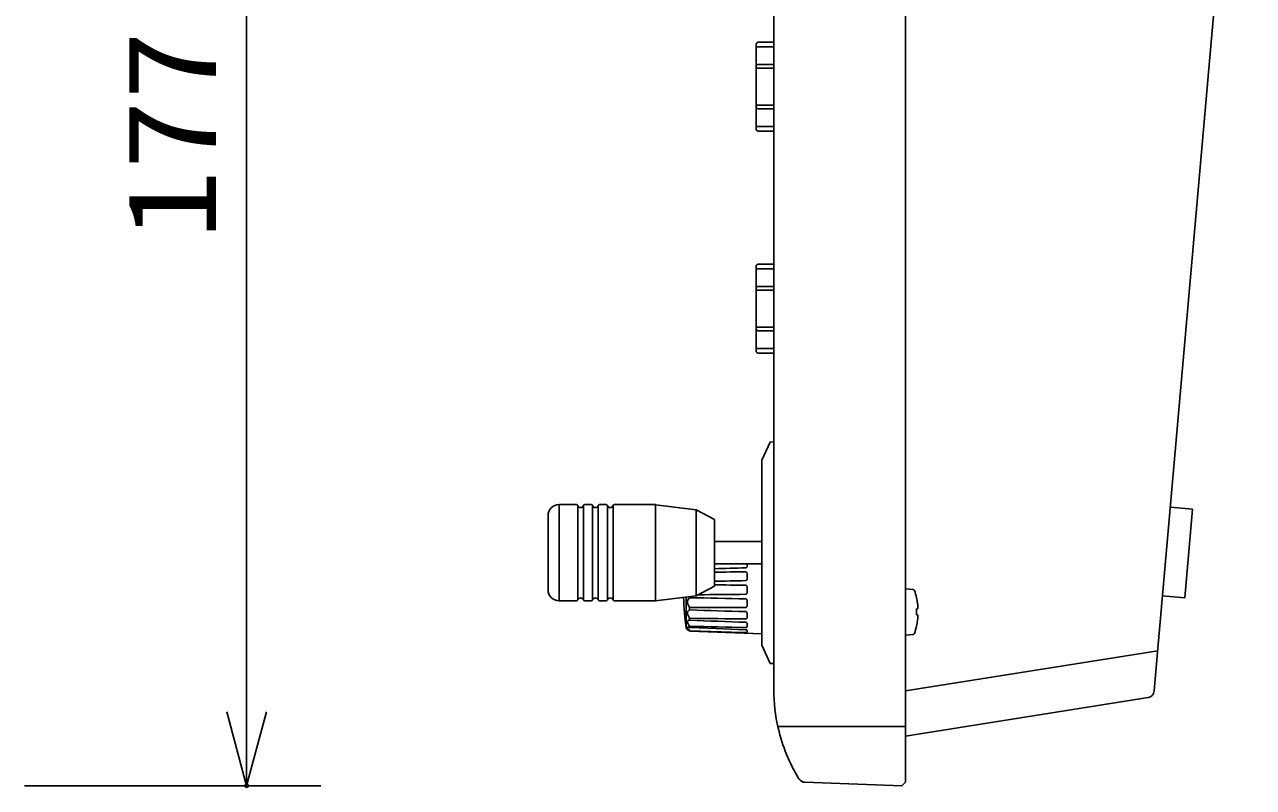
# Model space of a CAD drawing. Units: millimetres, scale not verified. Extents: x -63 to 63, y -56 to 57.
# Drawn here: x -0.55 to 32.65, y -6.27 to 14.35 of the extents above; entities that cross this region are included whole.
import ezdxf
from ezdxf.enums import TextEntityAlignment as Align

# ---------------------------------------------------------------- set-up
doc = ezdxf.new("R2010")
doc.units = ezdxf.units.MM
doc.header["$LTSCALE"] = 0.189787
doc.header["$PDMODE"] = 32
doc.header["$PDSIZE"] = 0.0949
doc.layers.add('0-2_GAIKEI', color=1, linetype='Continuous')
doc.layers.add('0-3_WAKU', color=7, linetype='Continuous')
doc.styles.add('ＭＳ ゴシック', font='')
doc.styles.get('ＭＳ ゴシック').set_extended_font_data('MS Gothic')

# ---------------------------------------------------------------- blocks, each defined once
blk = doc.blocks.new('_OPEN30')
at = {"layer": '0-3_WAKU'}
blk.add_line((0, 0), (-1, 0), dxfattribs=at)
blk.add_lwpolyline([(-1, 0.26795), (0, 0), (-1, -0.26795)], dxfattribs=at)

msp = doc.modelspace()

# ---------------------------------------------------------------- linework, layer by layer
at = {"layer": '0-2_GAIKEI', "color": 7}
for p, q in [((23.2494, -4.8837), (23.2494, 27.9837)), ((30.0599, -2.6162), (32.6475, 26.9603)), ((19.6894, 26.571), (19.6894, -3.6291)), ((29.9681, -3.6657), (30.0599, -2.6166)), ((23.2494, -4.8837), (29.7998, -3.8462)), ((23.2494, -6.1291), (23.2494, -4.8837)), ((20.5303, -6.1341), (23.1495, -6.2256)), ((23.2494, -6.1291), (23.1495, -6.2256))]:
    msp.add_line(p, q, dxfattribs=at)
at = {"layer": '0-2_GAIKEI', "color": 3}
for p, q in [((5.4463, 27.076), (5.4463, -4.2256)), ((-0.5538, -6.2256), (7.4463, -6.2256))]:
    msp.add_line(p, q, dxfattribs=at)
at = {"layer": '0-2_GAIKEI'}
for p, q in [((19.2094, 13.811), (19.2094, 13.7499)), ((19.2094, 13.7499), (19.2094, 13.211)), ((19.2094, 13.7499), (19.2694, 13.7499)), ((19.2694, 13.871), (19.6894, 13.871)), ((19.2694, 13.7499), (19.6894, 13.7499)), ((19.2094, 13.211), (19.2094, 13.171)), ((19.2094, 13.171), (19.2094, 12.171)), ((19.2094, 13.171), (19.2694, 13.171)), ((19.6894, 13.271), (19.2694, 13.271)), ((19.2694, 13.171), (19.6894, 13.171)), ((19.2094, 12.171), (19.2094, 12.131)), ((19.2694, 12.171), (19.2094, 12.171)), ((19.2094, 12.131), (19.2094, 11.592)), ((19.6894, 12.171), (19.2694, 12.171)), ((19.2694, 12.071), (19.6894, 12.071)), ((19.2694, 11.592), (19.2094, 11.592)), ((19.2094, 11.592), (19.2094, 11.531)), ((19.2694, 11.592), (19.6894, 11.592)), ((19.2694, 11.471), (19.6894, 11.471)), ((19.2094, 7.8094), (19.2094, 7.7484)), ((19.2094, 7.7484), (19.2694, 7.7484)), ((19.2094, 7.7484), (19.2094, 7.2094)), ((19.2694, 7.8694), (19.6894, 7.8694)), ((19.2694, 7.7484), (19.6894, 7.7484)), ((19.2094, 7.2094), (19.2094, 7.1694)), ((19.2094, 7.1694), (19.2694, 7.1694)), ((19.6894, 7.2694), (19.2694, 7.2694)), ((19.2694, 7.1694), (19.6894, 7.1694)), ((19.2694, 6.1694), (19.2094, 6.1694)), ((19.2094, 6.1294), (19.2094, 5.5905)), ((19.6894, 6.1694), (19.2694, 6.1694)), ((19.2694, 6.0694), (19.6894, 6.0694)), ((19.2094, 5.5905), (19.2094, 5.5294)), ((19.2694, 5.5905), (19.2094, 5.5905)), ((19.2694, 5.5905), (19.6894, 5.5905)), ((19.2694, 5.4694), (19.6894, 5.4694)), ((19.3623, -2.4291), (19.3623, 2.571)), ((14.3562, 1.371), (13.8894, 1.371)), ((13.8894, 1.371), (13.8894, -1.2291)), ((14.394, -1.2024), (14.394, 1.3443)), ((14.5448, 1.3443), (14.5448, -1.2024)), ((14.7562, 1.371), (14.5825, 1.371)), ((14.794, -1.2024), (14.794, 1.3443)), ((14.9448, 1.3443), (14.9448, -1.2024)), ((15.1562, 1.371), (14.9825, 1.371)), ((15.194, -1.2024), (15.194, 1.3443)), ((15.3448, 1.3443), (15.3448, -1.2024)), ((16.4856, 1.371), (15.3825, 1.371)), ((17.5932, 1.233), (16.4931, 1.3705)), ((16.4931, -1.2286), (16.4931, 1.3705)), ((13.5894, 1.071), (13.5894, -0.929)), ((18.0894, 0.971), (17.5932, 1.233)), ((17.5932, 1.233), (17.5932, -1.0911)), ((30.4024, 1.2987), (31.0001, 1.2464)), ((18.0894, -0.829), (18.0894, 0.971)), ((19.3623, 0.371), (18.0894, 0.371)), ((18.0894, -0.229), (19.3623, -0.229)), ((18.9687, -0.229), (18.9687, -0.2786)), ((18.9687, -0.5117), (18.9687, -0.6159)), ((17.5932, -1.0911), (18.0894, -0.829)), ((18.9687, -0.8743), (18.9687, -0.9838)), ((23.2529, -0.9029), (23.4533, -0.9204)), ((13.8894, -1.2291), (14.3562, -1.2291)), ((14.5825, -1.2291), (14.7562, -1.2291)), ((14.9825, -1.2291), (15.1562, -1.2291)), ((15.3825, -1.2291), (16.4856, -1.2291)), ((16.4931, -1.2286), (17.5932, -1.0911)), ((17.3256, -1.1245), (17.3256, -1.9774)), ((17.4136, -1.1434), (17.4136, -1.1135)), ((18.9687, -1.2422), (18.9687, -1.3464)), ((23.5467, -1.1487), (23.545, -1.1498)), ((17.4136, -1.474), (17.4136, -1.4045)), ((18.9687, -1.5795), (18.9687, -1.6681)), ((23.5713, -1.4491), (23.545, -1.4491)), ((23.545, -1.4491), (23.5713, -1.4491)), ((23.545, -1.6091), (23.5713, -1.6091)), ((23.545, -1.6091), (23.5714, -1.6091)), ((17.3256, -1.9774), (17.354, -2.002)), ((17.4136, -1.7513), (17.4136, -1.6961)), ((17.4136, -1.9481), (17.4136, -1.9126)), ((18.9687, -1.8531), (18.9687, -1.9175)), ((23.5467, -1.9094), (23.545, -1.9083)), ((17.4136, -2.0451), (17.4136, -2.0329)), ((17.426, -2.05), (19.3623, -2.1202)), ((18.9687, -2.0362), (18.9687, -2.0701)), ((23.4533, -2.1377), (23.2529, -2.1552)), ((19.3623, -2.4291), (19.5894, -2.9221)), ((30.0631, -2.5794), (23.2494, -3.6586)), ((19.5894, -2.9221), (19.6894, -2.9256)), ((23.1495, -4.6291), (19.7988, -4.6291)), ((23.2494, -4.6291), (23.1495, -4.6291))]:
    msp.add_line(p, q, dxfattribs=at)
for points in [[(19.2094, 7.1694), (19.2094, 6.1694), (19.2094, 6.1294)], [(19.6894, 3.0675), (19.5894, 3.064), (19.3623, 2.571)], [(31.0001, 1.2464), (30.791, -1.1444), (30.1933, -1.0921)], [(18.9301, -0.3373), (18.9407, -0.3352), (18.9499, -0.3301), (18.957, -0.3229), (18.962, -0.3146), (18.9654, -0.3059), (18.9674, -0.2969), (18.9687, -0.2786)], [(18.9687, -0.5117), (18.9675, -0.4917), (18.9655, -0.4819), (18.9621, -0.4725), (18.957, -0.4637), (18.9499, -0.4562), (18.9407, -0.4511), (18.9301, -0.4492)], [(18.9301, -0.6825), (18.9407, -0.6802), (18.9499, -0.6745), (18.957, -0.6665), (18.962, -0.6571), (18.9654, -0.6472), (18.9674, -0.6369), (18.9687, -0.6159)], [(18.9687, -0.8743), (18.9675, -0.8528), (18.9655, -0.8423), (18.9621, -0.8321), (18.957, -0.8225), (18.9499, -0.8143), (18.9407, -0.8086), (18.9301, -0.8064)], [(18.9301, -1.0517), (18.9407, -1.0495), (18.9499, -1.0438), (18.957, -1.0357), (18.962, -1.0262), (18.9654, -1.016), (18.9674, -1.0055), (18.9687, -0.9838)], [(17.4136, -1.4045), (17.3903, -1.3725), (17.3712, -1.3373), (17.3582, -1.2994), (17.3534, -1.2606), (17.3581, -1.2237), (17.3711, -1.1915), (17.3903, -1.1649), (17.4136, -1.1434)], [(17.4136, -1.1434), (17.4194, -1.1441), (17.426, -1.1443)], [(18.9687, -1.2422), (18.9675, -1.2214), (18.9655, -1.2112), (18.9621, -1.2012), (18.957, -1.1917), (18.9499, -1.1837), (18.9407, -1.1779), (18.9301, -1.1756)], [(23.5713, -1.4491), (23.5778, -1.4366), (23.5801, -1.4027), (23.5778, -1.3529), (23.5713, -1.2941)], [(17.4136, -1.6961), (17.3903, -1.6633), (17.3712, -1.6289), (17.3582, -1.5936), (17.3534, -1.5595), (17.3581, -1.5293), (17.3711, -1.5049), (17.3903, -1.4867), (17.4136, -1.474)], [(17.4136, -1.4045), (17.4194, -1.4059), (17.426, -1.4065)], [(17.4136, -1.474), (17.4194, -1.4757), (17.426, -1.4764)], [(18.9301, -1.4089), (18.9407, -1.4071), (18.9499, -1.4019), (18.957, -1.3945), (18.962, -1.3858), (18.9654, -1.3764), (18.9674, -1.3666), (18.9687, -1.3464)], [(18.9687, -1.5795), (18.9675, -1.5614), (18.9655, -1.5524), (18.9621, -1.5436), (18.957, -1.5352), (18.9499, -1.5281), (18.9407, -1.5229), (18.9301, -1.5208)], [(23.5713, -1.764), (23.5778, -1.7052), (23.5801, -1.6553), (23.5778, -1.6215), (23.5713, -1.609)], [(17.4136, -1.9126), (17.3903, -1.8823), (17.3712, -1.852), (17.3582, -1.8228), (17.3534, -1.7967), (17.3581, -1.776), (17.3711, -1.7619), (17.3903, -1.754), (17.4136, -1.7513)], [(17.4136, -2.0329), (17.3903, -2.0079), (17.3712, -1.9847), (17.3581, -1.9644), (17.3534, -1.949), (17.3581, -1.9399), (17.3712, -1.9373), (17.3903, -1.9404), (17.4136, -1.9481)], [(17.4136, -1.6961), (17.4194, -1.6985), (17.426, -1.6994)], [(17.4136, -1.7513), (17.4194, -1.7539), (17.426, -1.7549)], [(17.4136, -1.9126), (17.4194, -1.9157), (17.426, -1.9169)], [(17.4136, -1.9481), (17.4194, -1.9513), (17.426, -1.9525)], [(17.426, -1.9525), (17.9172, -1.9709), (18.9301, -2.0091)], [(18.9301, -1.7192), (18.9407, -1.7178), (18.9499, -1.7137), (18.957, -1.7077), (18.962, -1.7006), (18.9654, -1.6929), (18.9674, -1.6849), (18.9687, -1.6681)], [(18.9687, -1.8531), (18.9675, -1.8395), (18.9655, -1.8326), (18.9621, -1.8259), (18.957, -1.8194), (18.9499, -1.8138), (18.9407, -1.8097), (18.9301, -1.8079)], [(18.9301, -1.9521), (18.9407, -1.9513), (18.9499, -1.9487), (18.957, -1.9447), (18.962, -1.94), (18.9654, -1.9347), (18.9674, -1.9292), (18.9687, -1.9175)], [(17.4136, -2.0329), (17.4194, -2.0363), (17.426, -2.0377)], [(17.4136, -2.0451), (17.4194, -2.0486), (17.426, -2.05)], [(18.9301, -2.0849), (18.5475, -2.073), (17.426, -2.0377)], [(18.9687, -2.0362), (18.9675, -2.0284), (18.9621, -2.0204), (18.957, -2.0165), (18.9499, -2.013), (18.9407, -2.0104), (18.9301, -2.0091)], [(18.9301, -2.0849), (18.9407, -2.0848), (18.9499, -2.0839), (18.962, -2.0804), (18.9674, -2.0756), (18.9687, -2.0701)]]:
    msp.add_lwpolyline(points, dxfattribs=at)
for centre, radius, start, end in [((19.2694, 13.811), 0.06, 90, 180), ((19.2694, 13.211), 0.06, 90, 180), ((19.2694, 12.131), 0.06, 180, 270), ((19.2694, 11.531), 0.06, 180, 270), ((19.2694, 7.8094), 0.06, 90, 180), ((19.2694, 7.2094), 0.06, 90, 180), ((19.2694, 6.1294), 0.06, 180, 270), ((19.2694, 5.5294), 0.06, 180, 270), ((13.8894, 1.071), 0.3, 90, 180), ((14.3562, 1.331), 0.04, 19.47122, 90), ((14.4694, 1.371), 0.08, 199.47122, 340.52878), ((14.5825, 1.331), 0.04, 90, 160.52878), ((14.7562, 1.331), 0.04, 19.47122, 90), ((14.8694, 1.371), 0.08, 199.47122, 340.52878), ((14.9825, 1.331), 0.04, 90, 160.52878), ((15.1562, 1.331), 0.04, 19.47122, 90), ((15.2694, 1.371), 0.08, 199.47122, 340.52878), ((15.3825, 1.331), 0.04, 90, 160.52878), ((16.4856, 1.311), 0.06, 82.87498, 90), ((-5.2393, 793.4667), 794.1719, 271.6833, 271.74398), ((19.3197, -708.2887), 707.8397, 90.03154, 90.09959), ((13.8894, -0.929), 0.3, 180, 270), ((11.3783, -674.309), 673.5449, 89.35759, 89.42911), ((4.1336, 673.9826), 674.8273, 271.18499, 271.25639), ((23.2494, -0.9427), 0.04, 85.02538, 90), ((23.4498, -0.9602), 0.04, 19.85997, 85.02538), ((21.8756, -1.5291), 1.7138, 12.82407, 19.866), ((14.3562, -1.1891), 0.04, 270, 340.52878), ((14.4694, -1.2291), 0.08, 19.47122, 160.52878), ((14.5825, -1.1891), 0.04, 199.47122, 270), ((14.7562, -1.1891), 0.04, 270, 340.52878), ((14.8694, -1.2291), 0.08, 19.47122, 160.52878), ((14.9825, -1.1891), 0.04, 199.47122, 270), ((15.1562, -1.1891), 0.04, 270, 340.52878), ((15.2694, -1.2291), 0.08, 19.47122, 160.52878), ((15.3825, -1.1891), 0.04, 199.47122, 270), ((16.4856, -1.1691), 0.06, 270, 277.12502), ((24.4994, -0.929), 7.25, 181.61745, 188.31421), ((3.4261, -709.8278), 708.8218, 88.74667, 88.86828), ((11.7043, 640.1598), 641.2523, 270.5306, 270.64563), ((21.8756, -1.5291), 1.7119, 7.88989, 12.79811), ((23.5272, -1.1532), 0.02, 347.7172, 12.79319), ((19.265, 672.5029), 673.9119, 269.84365, 269.97153), ((-6.4196, -835.3362), 834.2006, 88.25862, 88.36197), ((21.6222, -1.5291), 1.9245, 357.61753, 2.38247), ((21.6222, -1.5291), 1.9245, 357.61753, 2.38247), ((28.604, 790.3091), 792.0874, 269.19141, 269.30022), ((43.7071, 1087.8314), 1090.0651, 268.61849, 268.69756), ((-22.3745, -1150.7535), 1149.6878, 87.9411, 88.0161), ((21.8756, -1.5291), 1.7138, 340.13303, 347.1801), ((21.8756, -1.5291), 1.7119, 347.20189, 352.11003), ((23.5272, -1.9049), 0.02, 347.18146, 12.28283), ((15.3979, -4.7694), 3.389, 53.50171, 54.72805), ((23.2494, -2.1154), 0.04, 270, 274.97541), ((23.4498, -2.0979), 0.04, 274.97541, 340.1073)]:
    msp.add_arc(centre, radius, start, end, dxfattribs=at)
at = {"layer": '0-2_GAIKEI', "color": 7}
for centre, radius, start, end in [((24.3144, -3.6291), 4.625, 180, 193.06102), ((29.7685, -3.6483), 0.2004, 279, 355), ((24.3144, -3.6291), 4.625, 193.06102, 211.39545), ((20.5372, -5.9342), 0.2, 211.39545, 268)]:
    msp.add_arc(centre, radius, start, end, dxfattribs=at)
at = {"layer": '0-3_WAKU'}
msp.add_point((5.4463, -6.2256), dxfattribs=at)

# ---------------------------------------------------------------- block references
at = {"layer": '0-2_GAIKEI', "xscale": 2, "yscale": 2, "rotation": 270}
msp.add_blockref('_OPEN30', (5.4463, -6.2256), dxfattribs=at)

# ---------------------------------------------------------------- texts
at = {"layer": '0-2_GAIKEI', "color": 3, "style": 'ＭＳ ゴシック', "width": 1.15}
msp.add_text('177', height=2.406, rotation=90, dxfattribs=at).set_placement((5.3367, 8.5381), align=Align.BOTTOM_LEFT)

doc.saveas('drawing.dxf')
